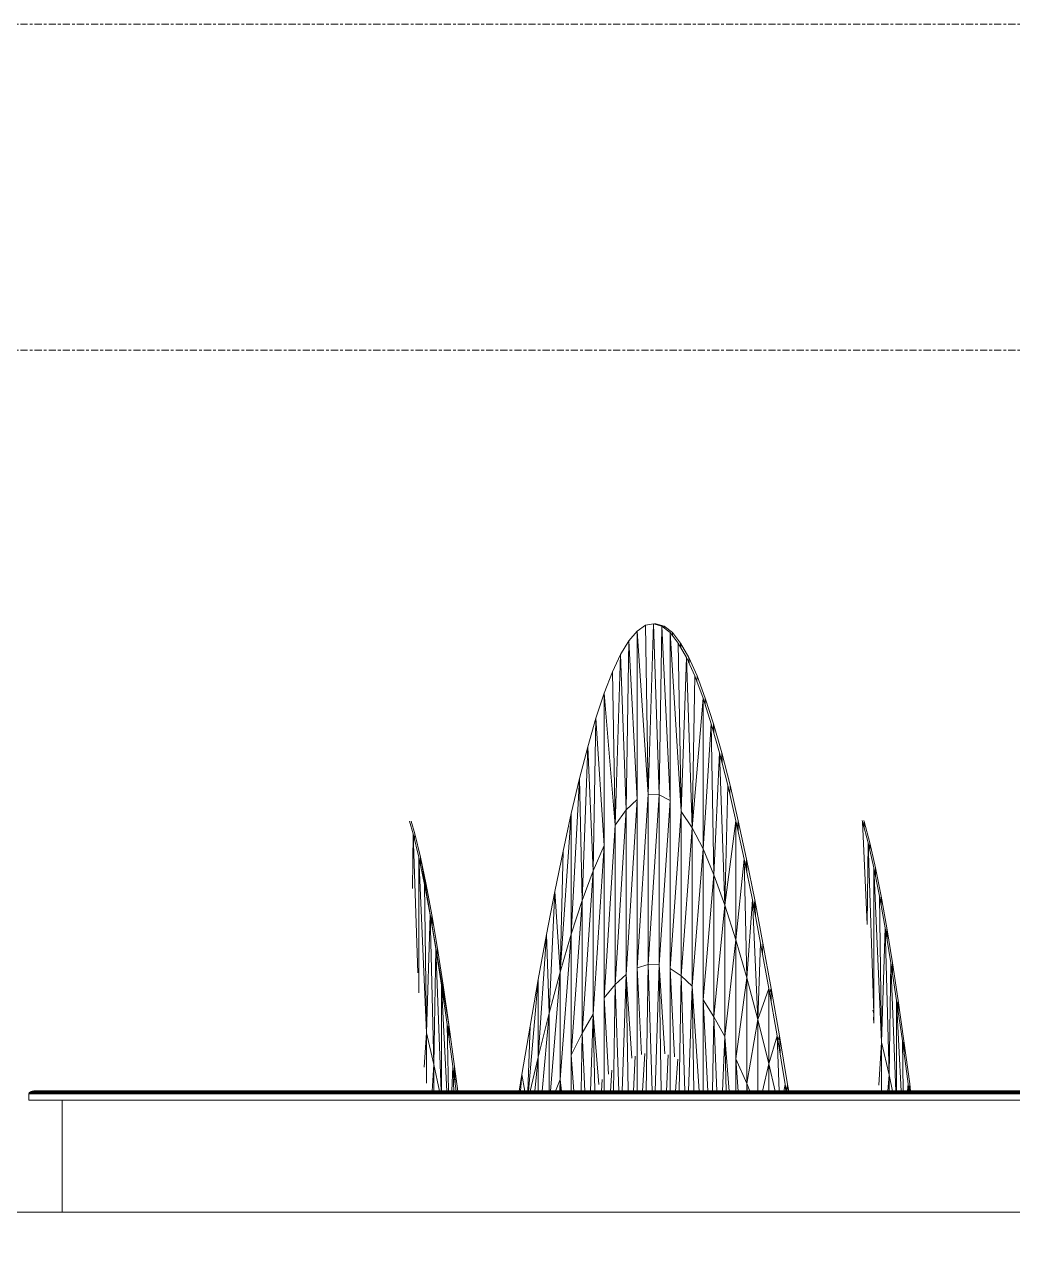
# Model space of a CAD drawing. Header units: centimetres. Extents: x -11896 to 2794, y -437 to 1921.
# Drawn here: x -10287.6 to -10065.2, y 315.3 to 588.8 of the extents above; entities that cross this region are included whole.
import ezdxf

# ---------------------------------------------------------------- set-up
doc = ezdxf.new("R2010")
doc.units = ezdxf.units.CM
doc.linetypes.add('Centre', pattern=[3.175, 0.635, -0.475, 1.59, -0.475])
doc.layers.add('A-FLOR-LEVL', color=7, linetype='Continuous', lineweight=9)
doc.layers.add('M-EQPM', color=7, linetype='Continuous', lineweight=9)

# ---------------------------------------------------------------- blocks, each defined once
blk = doc.blocks.new('EQ-01-003 - EQ-01-003_dwg_Agrupar_668-1504029-Sección 2-1')
at = {"layer": 'M-EQPM', "color": 251, "true_color": 0x656565}
blk.add_line((-9363.97, 321.64), (-10307.22, 321.64), dxfattribs=at)
blk.add_line((-9363.97, 321.64), (-10307.22, 321.64), dxfattribs=at)
at = {"layer": 'M-EQPM', "color": 251, "true_color": 0x656565, "flags": 128}
blk.add_lwpolyline([(-9363.97, 128.44), (-9363.97, 321.64), (-10307.22, 321.64)], dxfattribs=at)
blk = doc.blocks.new('EQ-01-003 - EQ-01-003_dwg_Agrupar_667-1504031-Sección 2-1')
at = {"layer": 'M-EQPM', "color": 253, "true_color": 0x999999}
for p, q in [((-10286.59, 348.27), (-10286.52, 348.48)), ((-10286.59, 348.27), (-9405.31, 348.48)), ((-10286.59, 348.27), (-10286.57, 348.37)), ((-10286.59, 348.27), (-9405.26, 348.37)), ((-10286.57, 348.37), (-10286.59, 348.27)), ((-10286.59, 348.27), (-10286.59, 346.84)), ((-10286.59, 348.27), (-9405.24, 348.27)), ((-10286.59, 348.27), (-10286.59, 346.84)), ((-10286.52, 348.48), (-10286.57, 348.37)), ((-10286.52, 348.48), (-10286.45, 348.57)), ((-9405.31, 348.48), (-10286.52, 348.48)), ((-10286.45, 348.57), (-10286.34, 348.66)), ((-10286.34, 348.66), (-10286.45, 348.57)), ((-9405.38, 348.57), (-10286.45, 348.57)), ((-10286.21, 348.74), (-10286.34, 348.66)), ((-10286.34, 348.66), (-10286.21, 348.74)), ((-9405.49, 348.66), (-10286.34, 348.66)), ((-10286.05, 348.81), (-10286.21, 348.74)), ((-10286.05, 348.81), (-10286.21, 348.74)), ((-9405.62, 348.74), (-10286.21, 348.74)), ((-10286.21, 348.74), (-9405.62, 348.74)), ((-10286.05, 348.81), (-10285.88, 348.87)), ((-10286.05, 348.81), (-9405.78, 348.81)), ((-10285.69, 348.91), (-10285.88, 348.87)), ((-10285.69, 348.91), (-10285.88, 348.87)), ((-10285.88, 348.87), (-9405.95, 348.87)), ((-10285.69, 348.91), (-10285.49, 348.93)), ((-10285.69, 348.91), (-9406.14, 348.91)), ((-10285.49, 348.76), (-10285.58, 348.74)), ((-10285.29, 348.94), (-10285.49, 348.93)), ((-10285.49, 348.93), (-9406.34, 348.93)), ((-10285.49, 348.76), (-10285.39, 348.77)), ((-10285.29, 348.77), (-10285.39, 348.77)), ((-10285.29, 348.94), (-9406.54, 348.94)), ((-10285.29, 348.77), (-9406.54, 348.77)), ((-10286.59, 346.84), (-9405.24, 346.84)), ((-10286.59, 346.84), (-9405.24, 346.84)), ((-9405.24, 346.84), (-10286.59, 346.84)), ((-10279.11, 346.84), (-10279.11, 321.64)), ((-10279.11, 346.84), (-10279.11, 321.64)), ((-10279.11, 346.84), (-10279.11, 321.64))]:
    blk.add_line(p, q, dxfattribs=at)
at = {"layer": 'M-EQPM', "color": 253, "true_color": 0x999999, "flags": 128}
for points in [[(-9405.24, 346.84), (-9405.24, 348.27), (-10286.59, 348.27), (-10286.52, 348.48), (-9405.31, 348.48), (-9537.83, 348.44)], [(-10286.45, 348.57), (-10286.52, 348.48), (-9405.31, 348.48), (-9405.38, 348.57), (-10286.45, 348.57), (-10286.52, 348.48), (-10286.57, 348.37)], [(-9405.78, 348.81), (-9405.62, 348.74), (-9405.49, 348.66), (-10286.34, 348.66), (-9405.49, 348.66), (-9405.38, 348.57), (-10286.45, 348.57), (-10286.34, 348.66), (-10286.21, 348.74)], [(-10285.49, 348.93), (-9406.34, 348.93), (-9406.14, 348.91), (-10285.69, 348.91), (-9406.14, 348.91), (-9405.95, 348.87), (-9405.78, 348.81), (-10286.05, 348.81), (-10286.21, 348.74), (-9405.62, 348.74), (-9405.78, 348.81), (-10286.05, 348.81), (-10285.88, 348.87)], [(-10286.05, 348.81), (-10285.88, 348.87), (-10285.69, 348.91), (-10285.49, 348.93), (-10285.29, 348.94)], [(-10285.69, 348.91), (-10285.49, 348.93), (-9406.34, 348.93), (-9406.54, 348.94)], [(-9406.54, 348.94), (-10285.29, 348.94), (-10285.49, 348.93)], [(-10285.29, 348.94), (-9406.54, 348.94), (-9406.34, 348.93)]]:
    blk.add_lwpolyline(points, dxfattribs=at)
blk.add_lwpolyline([(-10285.88, 348.87), (-9405.95, 348.87)], close=True, dxfattribs=at)
blk = doc.blocks.new('EQ-01-003 - EQ-01-003_dwg_Agrupar_665-1504033-Sección 2-1')
at = {"layer": 'M-EQPM', "color": 251, "true_color": 0x656565}
for p, q in [((-10149.74, 452.37), (-10151.6, 450.19)), ((-10147.89, 453.65), (-10149.74, 452.37)), ((-10149.74, 452.37), (-10147.27, 415.61)), ((-10149.74, 452.37), (-10149.74, 414.5)), ((-10147.89, 453.65), (-10146.04, 454.02)), ((-10147.89, 453.65), (-10147.27, 415.61)), ((-10147.27, 415.61), (-10146.04, 454.02)), ((-10144.19, 453.47), (-10146.04, 454.02)), ((-10144.8, 415.52), (-10146.04, 454.02)), ((-10145.52, 454.02), (-10145.83, 453.95)), ((-10145.52, 454.02), (-10143.67, 453.47)), ((-10145.52, 454.02), (-10145.51, 453.86)), ((-10145.52, 454.02), (-10145.52, 453.86)), ((-10144.19, 453.47), (-10144.8, 415.52)), ((-10144.19, 453.47), (-10142.33, 452.01)), ((-10144.19, 453.47), (-10142.33, 414.23)), ((-10141.81, 452.01), (-10143.67, 453.47)), ((-10143.67, 453.06), (-10143.67, 453.47)), ((-10140.48, 449.64), (-10142.33, 452.01)), ((-10139.86, 411.75), (-10142.33, 452.01)), ((-10142.33, 414.23), (-10142.33, 452.01)), ((-10141.81, 452.01), (-10141.85, 451.39)), ((-10139.96, 449.64), (-10141.81, 452.01)), ((-10141.81, 451.34), (-10141.81, 452.01)), ((-10153.45, 447.11), (-10151.6, 450.19)), ((-10151.6, 450.19), (-10152.22, 412.19)), ((-10151.6, 450.19), (-10149.74, 414.5)), ((-10138.63, 446.38), (-10140.48, 449.64)), ((-10139.86, 411.75), (-10140.48, 449.64)), ((-10140, 448.8), (-10139.96, 449.64)), ((-10139.96, 449.64), (-10138.11, 446.38)), ((-10139.94, 448.7), (-10139.96, 449.64)), ((-10153.45, 447.11), (-10155.3, 443.16)), ((-10153.45, 447.11), (-10154.69, 408.73)), ((-10153.45, 447.11), (-10152.22, 412.19)), ((-10138.63, 446.38), (-10139.86, 411.75)), ((-10138.63, 446.38), (-10136.78, 442.26)), ((-10138.63, 446.38), (-10137.39, 408.11)), ((-10138.15, 445.31), (-10138.11, 446.38)), ((-10136.25, 442.26), (-10138.11, 446.38)), ((-10138.07, 445.13), (-10138.11, 446.38)), ((-10157.16, 438.36), (-10155.3, 443.16)), ((-10155.3, 443.16), (-10154.69, 408.73)), ((-10137.39, 408.11), (-10136.78, 442.26)), ((-10136.78, 442.26), (-10134.92, 437.3)), ((-10136.28, 440.93), (-10136.25, 442.26)), ((-10134.4, 437.3), (-10136.25, 442.26)), ((-10157.16, 438.36), (-10159.01, 432.74)), ((-10157.16, 438.36), (-10157.16, 404.13)), ((-10157.16, 438.36), (-10154.69, 408.73)), ((-10137.39, 408.11), (-10134.92, 437.3)), ((-10133.07, 431.52), (-10134.92, 437.3)), ((-10134.92, 437.3), (-10134.92, 403.35)), ((-10134.51, 436.01), (-10134.4, 437.3)), ((-10132.55, 431.52), (-10134.4, 437.3)), ((-10134.4, 435.67), (-10134.4, 437.3)), ((-10160.86, 426.34), (-10159.01, 432.74)), ((-10159.01, 432.74), (-10159.63, 398.46)), ((-10159.01, 432.74), (-10157.16, 404.13)), ((-10133.07, 431.52), (-10134.92, 403.35)), ((-10131.22, 424.97), (-10133.07, 431.52)), ((-10132.45, 397.52), (-10133.07, 431.52)), ((-10132.65, 430.03), (-10132.55, 431.52)), ((-10130.7, 424.97), (-10132.55, 431.52)), ((-10132.51, 429.55), (-10132.55, 431.52)), ((-10160.86, 426.34), (-10162.71, 419.2)), ((-10160.86, 426.34), (-10162.1, 391.78)), ((-10160.86, 426.34), (-10159.63, 398.46)), ((-10131.22, 424.97), (-10132.45, 397.52)), ((-10131.22, 424.97), (-10129.37, 417.68)), ((-10131.22, 424.97), (-10129.98, 390.7)), ((-10130.78, 423.22), (-10130.7, 424.97)), ((-10130.7, 424.97), (-10128.84, 417.68)), ((-10130.7, 424.97), (-10130.61, 422.58)), ((-10162.71, 419.2), (-10164.57, 411.35)), ((-10162.71, 419.2), (-10164.57, 384.16)), ((-10162.71, 419.2), (-10162.1, 391.78)), ((-10129.98, 390.7), (-10129.37, 417.68)), ((-10129.37, 417.68), (-10127.51, 409.71)), ((-10128.84, 417.68), (-10128.89, 415.64)), ((-10128.84, 417.68), (-10126.99, 409.71)), ((-10152.22, 412.19), (-10149.74, 414.5)), ((-10149.74, 414.5), (-10152.22, 375.13)), ((-10147.27, 415.61), (-10149.74, 376.62)), ((-10149.74, 414.5), (-10149.74, 376.62)), ((-10144.8, 415.52), (-10147.27, 415.61)), ((-10147.27, 415.61), (-10147.27, 377.34)), ((-10144.8, 415.52), (-10147.27, 377.34)), ((-10144.8, 415.52), (-10142.33, 414.23)), ((-10144.8, 415.52), (-10144.8, 377.28)), ((-10142.33, 414.23), (-10144.8, 377.28)), ((-10142.33, 414.23), (-10142.33, 376.45)), ((-10164.57, 411.35), (-10167.04, 375.68)), ((-10164.57, 411.35), (-10166.42, 402.86)), ((-10164.57, 384.16), (-10164.57, 411.35)), ((-10154.69, 408.73), (-10152.22, 412.19)), ((-10152.22, 412.19), (-10154.69, 372.88)), ((-10152.22, 412.19), (-10152.22, 375.13)), ((-10139.86, 411.75), (-10142.33, 376.45)), ((-10137.39, 408.11), (-10139.86, 411.75)), ((-10139.86, 411.75), (-10139.86, 374.84)), ((-10154.69, 408.73), (-10157.16, 369.91)), ((-10154.69, 408.73), (-10154.69, 372.88)), ((-10137.39, 408.11), (-10139.86, 374.84)), ((-10137.39, 408.11), (-10134.92, 403.35)), ((-10137.39, 408.11), (-10137.39, 372.48)), ((-10129.98, 390.7), (-10127.51, 409.71)), ((-10125.66, 401.09), (-10127.51, 409.71)), ((-10127.51, 382.94), (-10127.51, 409.71)), ((-10127.19, 408.19), (-10126.99, 409.71)), ((-10125.14, 401.09), (-10126.99, 409.71)), ((-10126.99, 407.28), (-10126.99, 409.71)), ((-10166.42, 402.86), (-10168.27, 393.77)), ((-10167.04, 375.68), (-10166.42, 402.86)), ((-10157.16, 404.13), (-10159.63, 398.46)), ((-10157.16, 404.13), (-10159.63, 366.24)), ((-10157.16, 404.13), (-10157.16, 369.91)), ((-10134.92, 403.35), (-10137.39, 372.48)), ((-10132.45, 397.52), (-10134.92, 403.35)), ((-10134.92, 403.35), (-10134.92, 369.4)), ((-10125.66, 401.09), (-10127.51, 382.94)), ((-10125.66, 401.09), (-10123.81, 391.88)), ((-10125.66, 401.09), (-10125.04, 374.35)), ((-10125.14, 401.09), (-10125.31, 399.37)), ((-10125.14, 401.09), (-10123.29, 391.88)), ((-10125.07, 398.16), (-10125.14, 401.09)), ((-10162.1, 391.78), (-10159.63, 398.46)), ((-10159.63, 398.46), (-10162.1, 361.91)), ((-10159.63, 398.46), (-10159.63, 366.24)), ((-10132.45, 397.52), (-10134.92, 369.4)), ((-10129.98, 390.7), (-10132.45, 397.52)), ((-10132.45, 397.52), (-10132.45, 365.63)), ((-10168.27, 393.77), (-10170.12, 384.14)), ((-10169.51, 366.45), (-10168.27, 393.77)), ((-10167.04, 375.68), (-10168.27, 393.77)), ((-10162.1, 391.78), (-10164.57, 384.16)), ((-10162.1, 391.78), (-10164.57, 356.97)), ((-10162.1, 391.78), (-10162.1, 361.91)), ((-10125.04, 374.35), (-10123.81, 391.88)), ((-10121.95, 382.15), (-10123.81, 391.88)), ((-10122.57, 365), (-10123.81, 391.88)), ((-10123.43, 389.88), (-10123.29, 391.88)), ((-10121.43, 382.15), (-10123.29, 391.88)), ((-10123.12, 388.27), (-10123.29, 391.88)), ((-10129.98, 390.7), (-10132.45, 365.63)), ((-10127.51, 382.94), (-10129.98, 390.7)), ((-10129.98, 390.7), (-10129.98, 361.2)), ((-10170.12, 384.14), (-10171.98, 374.02)), ((-10171.98, 356.55), (-10170.12, 384.14)), ((-10169.51, 366.45), (-10170.12, 384.14)), ((-10164.57, 384.16), (-10167.04, 375.68)), ((-10164.57, 384.16), (-10167.04, 351.48)), ((-10164.57, 384.16), (-10164.57, 356.97)), ((-10127.51, 382.94), (-10129.98, 361.2)), ((-10125.04, 374.35), (-10127.51, 382.94)), ((-10127.51, 382.94), (-10127.51, 356.18)), ((-10121.95, 382.15), (-10122.57, 365)), ((-10121.95, 382.15), (-10120.1, 371.95)), ((-10121.43, 382.15), (-10121.52, 379.75)), ((-10121.43, 382.15), (-10119.58, 371.95)), ((-10169.51, 366.45), (-10167.04, 375.68)), ((-10169.23, 348.91), (-10167.04, 375.68)), ((-10167.04, 375.68), (-10167.04, 351.48)), ((-10152.22, 375.13), (-10154.69, 372.88)), ((-10153.08, 348.91), (-10152.22, 375.13)), ((-10151.78, 348.91), (-10152.22, 375.13)), ((-10150.94, 356.29), (-10152.22, 375.13)), ((-10147.27, 377.34), (-10149.74, 376.62)), ((-10149.74, 348.91), (-10149.74, 376.62)), ((-10148.78, 357.14), (-10149.74, 376.62)), ((-10147.73, 348.91), (-10147.27, 377.34)), ((-10146.36, 348.91), (-10147.27, 377.34)), ((-10144.8, 377.28), (-10147.27, 377.34)), ((-10145.72, 348.91), (-10144.8, 377.28)), ((-10143.53, 357.29), (-10144.8, 377.28)), ((-10144.35, 348.91), (-10144.8, 377.28)), ((-10142.33, 348.91), (-10142.33, 376.45)), ((-10141.37, 356.6), (-10142.33, 376.45)), ((-10139.86, 374.84), (-10142.33, 376.45)), ((-10140.3, 348.91), (-10139.86, 374.84)), ((-10139.01, 348.91), (-10139.86, 374.84)), ((-10137.39, 372.48), (-10139.86, 374.84)), ((-10174.2, 348.91), (-10171.98, 374.02)), ((-10171.98, 374.02), (-10173.83, 363.49)), ((-10171.98, 356.55), (-10171.98, 374.02)), ((-10154.69, 372.88), (-10157.16, 369.91)), ((-10155.09, 348.91), (-10154.69, 372.88)), ((-10153.85, 348.91), (-10154.69, 372.88)), ((-10138.22, 348.91), (-10137.39, 372.48)), ((-10136.99, 348.91), (-10137.39, 372.48)), ((-10135.82, 348.91), (-10137.39, 372.48)), ((-10125.04, 374.35), (-10127.51, 356.18)), ((-10122.57, 365), (-10125.04, 374.35)), ((-10125.04, 374.35), (-10125.04, 350.61)), ((-10157.16, 348.91), (-10157.16, 369.91)), ((-10156.2, 352.71), (-10157.16, 369.91)), ((-10133.85, 348.91), (-10134.92, 369.4)), ((-10134.92, 348.91), (-10134.92, 369.4)), ((-10132.45, 365.63), (-10134.92, 369.4)), ((-10122.57, 365), (-10120.1, 371.95)), ((-10120.1, 371.95), (-10118.25, 361.34)), ((-10120.1, 371.95), (-10120.1, 355.02)), ((-10119.58, 371.95), (-10119.93, 370.97)), ((-10119.58, 371.95), (-10117.73, 361.34)), ((-10119.58, 371.95), (-10119.58, 368.96)), ((-10171.98, 356.55), (-10169.51, 366.45)), ((-10171.09, 348.91), (-10169.51, 366.45)), ((-10169.51, 348.91), (-10169.51, 366.45)), ((-10162.1, 361.91), (-10159.63, 366.24)), ((-10160.27, 348.91), (-10159.63, 366.24)), ((-10159.29, 348.91), (-10159.63, 366.24)), ((-10158.35, 350.41), (-10159.63, 366.24)), ((-10132.78, 348.91), (-10132.45, 365.63)), ((-10131.83, 348.91), (-10132.45, 365.63)), ((-10132.45, 365.63), (-10129.98, 361.2)), ((-10122.57, 365), (-10125.04, 350.61)), ((-10122.57, 365), (-10120.1, 355.02)), ((-10122.57, 365), (-10122.57, 348.91)), ((-10175.68, 352.61), (-10173.83, 363.49)), ((-10174.35, 348.91), (-10173.83, 363.49)), ((-10162.1, 361.91), (-10164.57, 356.97)), ((-10162.36, 348.91), (-10162.1, 361.91)), ((-10161.54, 348.91), (-10162.1, 361.91)), ((-10130.52, 348.91), (-10129.98, 361.2)), ((-10129.03, 348.91), (-10129.98, 361.2)), ((-10129.73, 348.91), (-10129.98, 361.2)), ((-10120.1, 355.02), (-10118.25, 361.34)), ((-10118.25, 361.34), (-10116.4, 350.4)), ((-10118.25, 361.34), (-10117.79, 348.91)), ((-10118.06, 360.22), (-10117.73, 361.34)), ((-10115.88, 350.4), (-10117.73, 361.34)), ((-10117.58, 357.41), (-10117.73, 361.34)), ((-10171.98, 356.55), (-10173.79, 348.91)), ((-10171.98, 356.55), (-10172.76, 348.91)), ((-10171.98, 356.55), (-10171.98, 348.91)), ((-10163.98, 348.91), (-10164.57, 356.97)), ((-10164.57, 348.91), (-10164.57, 356.97)), ((-10150.56, 348.91), (-10150.18, 356.74)), ((-10148.57, 348.91), (-10148.03, 357.36)), ((-10143.17, 348.91), (-10142.77, 357.03)), ((-10141.11, 348.91), (-10140.62, 356.11)), ((-10127.04, 348.91), (-10127.51, 356.18)), ((-10127.51, 348.91), (-10127.51, 356.18)), ((-10125.04, 350.61), (-10127.51, 356.18)), ((-10155.76, 348.91), (-10155.44, 353.62)), ((-10120.1, 355.02), (-10121.55, 348.91)), ((-10120.1, 355.02), (-10118.67, 348.91)), ((-10120.1, 355.02), (-10120.1, 348.91)), ((-10175.68, 352.61), (-10176.3, 348.91)), ((-10175.95, 348.91), (-10175.68, 352.61)), ((-10174.98, 348.91), (-10175.68, 352.61)), ((-10168.1, 348.91), (-10167.04, 351.48)), ((-10167.16, 348.91), (-10167.04, 351.48)), ((-10166.74, 348.91), (-10167.04, 351.48)), ((-10166.97, 348.91), (-10167.04, 351.48)), ((-10157.73, 348.91), (-10157.59, 351.53)), ((-10125.09, 348.91), (-10125.04, 350.61)), ((-10124.96, 348.91), (-10125.04, 350.61)), ((-10124.35, 348.91), (-10125.04, 350.61)), ((-10116.71, 348.91), (-10116.4, 350.4)), ((-10116.15, 348.91), (-10116.4, 350.4)), ((-10116.29, 348.91), (-10116.4, 350.4)), ((-10116.17, 349.01), (-10115.88, 350.4)), ((-10115.63, 348.91), (-10115.88, 350.4)), ((-10115.77, 348.91), (-10115.88, 350.4))]:
    blk.add_line(p, q, dxfattribs=at)
at = {"layer": 'M-EQPM', "color": 8, "true_color": 0x808080}
for p, q in [((-10143.67, 453.47), (-10143.67, 453.06)), ((-10154.69, 408.73), (-10152.22, 412.19)), ((-10137.39, 372.48), (-10137.39, 408.11)), ((-10126.99, 407.28), (-10126.99, 409.71)), ((-10125.31, 399.37), (-10125.14, 401.09)), ((-10125.14, 401.09), (-10125.07, 398.16)), ((-10132.45, 397.52), (-10129.98, 390.7)), ((-10167.04, 375.68), (-10169.23, 348.91)), ((-10144.8, 377.28), (-10143.53, 357.29)), ((-10144.35, 348.91), (-10144.8, 377.28)), ((-10144.8, 377.28), (-10143.53, 357.29)), ((-10144.35, 348.91), (-10144.8, 377.28)), ((-10141.37, 356.6), (-10142.33, 376.45)), ((-10142.33, 376.45), (-10142.33, 348.91)), ((-10141.37, 356.6), (-10142.33, 376.45)), ((-10138.22, 348.91), (-10137.39, 372.48)), ((-10133.85, 348.91), (-10134.92, 369.4)), ((-10134.92, 348.91), (-10134.92, 369.4)), ((-10134.92, 369.4), (-10133.85, 348.91)), ((-10159.63, 366.24), (-10160.27, 348.91)), ((-10160.27, 348.91), (-10159.63, 366.24)), ((-10122.57, 365), (-10122.57, 348.91)), ((-10162.1, 361.91), (-10162.36, 348.91)), ((-10161.54, 348.91), (-10162.1, 361.91)), ((-10129.73, 348.91), (-10129.98, 361.2)), ((-10129.98, 361.2), (-10129.03, 348.91)), ((-10129.73, 348.91), (-10129.98, 361.2)), ((-10129.98, 361.2), (-10129.03, 348.91)), ((-10117.73, 361.34), (-10118.06, 360.22)), ((-10117.58, 357.41), (-10117.73, 361.34)), ((-10150.56, 348.91), (-10150.18, 356.74)), ((-10150.18, 356.74), (-10150.56, 348.91)), ((-10148.03, 357.36), (-10148.57, 348.91)), ((-10148.03, 357.36), (-10148.57, 348.91)), ((-10142.77, 357.03), (-10143.17, 348.91)), ((-10142.77, 357.03), (-10143.17, 348.91)), ((-10141.11, 348.91), (-10140.62, 356.11)), ((-10140.62, 356.11), (-10141.11, 348.91)), ((-10127.04, 348.91), (-10127.51, 356.18)), ((-10127.51, 356.18), (-10127.51, 348.91)), ((-10127.04, 348.91), (-10127.51, 356.18)), ((-10155.44, 353.62), (-10155.76, 348.91)), ((-10155.44, 353.62), (-10155.76, 348.91)), ((-10157.73, 348.91), (-10157.59, 351.53)), ((-10157.73, 348.91), (-10157.59, 351.53)), ((-10125.04, 350.61), (-10125.09, 348.91)), ((-10124.96, 348.91), (-10125.04, 350.61)), ((-10124.96, 348.91), (-10125.04, 350.61)), ((-10125.04, 350.61), (-10124.35, 348.91))]:
    blk.add_line(p, q, dxfattribs=at)
at = {"layer": 'M-EQPM', "color": 8, "true_color": 0x808080, "flags": 128}
for points in [[(-10149.74, 348.91), (-10149.74, 376.62), (-10149.74, 414.5), (-10149.74, 452.37), (-10151.6, 450.19), (-10149.74, 414.5), (-10152.22, 412.19), (-10151.6, 450.19), (-10149.74, 414.5), (-10149.74, 452.37), (-10147.27, 415.61)], [(-10147.73, 348.91), (-10147.27, 377.34), (-10149.74, 376.62), (-10147.27, 415.61), (-10144.8, 415.52), (-10147.27, 377.34), (-10147.27, 415.61), (-10146.04, 454.02), (-10144.8, 415.52), (-10144.19, 453.47), (-10146.04, 454.02), (-10144.8, 415.52), (-10147.27, 415.61), (-10149.74, 376.62), (-10148.78, 357.14)], [(-10147.27, 415.61), (-10147.89, 453.65), (-10149.74, 452.37), (-10147.27, 415.61)], [(-10147.27, 415.61), (-10146.04, 454.02), (-10147.89, 453.65), (-10147.27, 415.61)], [(-10145.83, 453.95), (-10145.52, 454.02), (-10145.52, 453.86)], [(-10143.67, 453.47), (-10145.52, 454.02), (-10145.51, 453.86)], [(-10145.51, 453.86), (-10145.52, 454.02), (-10145.52, 453.86)], [(-10139.86, 411.75), (-10142.33, 452.01), (-10142.33, 414.23), (-10144.19, 453.47), (-10144.8, 415.52), (-10142.33, 414.23), (-10144.19, 453.47), (-10142.33, 452.01), (-10142.33, 414.23), (-10142.33, 376.45), (-10139.86, 374.84)], [(-10141.85, 451.39), (-10141.81, 452.01), (-10143.67, 453.47), (-10143.67, 453.06)], [(-10139.86, 411.75), (-10142.33, 452.01), (-10140.48, 449.64), (-10139.86, 411.75)], [(-10141.85, 451.39), (-10141.81, 452.01), (-10141.81, 451.34)], [(-10140, 448.8), (-10139.96, 449.64), (-10141.81, 452.01), (-10141.81, 451.34)], [(-10152.22, 412.19), (-10153.45, 447.11), (-10151.6, 450.19), (-10152.22, 412.19)], [(-10142.33, 376.45), (-10139.86, 411.75), (-10138.63, 446.38), (-10140.48, 449.64), (-10139.86, 411.75), (-10139.86, 374.84), (-10140.3, 348.91)], [(-10140, 448.8), (-10139.96, 449.64), (-10139.94, 448.7)], [(-10139.94, 448.7), (-10139.96, 449.64), (-10138.11, 446.38), (-10138.15, 445.31)], [(-10159.63, 398.46), (-10159.63, 366.24), (-10157.16, 404.13), (-10157.16, 369.91), (-10154.69, 408.73), (-10152.22, 412.19), (-10154.69, 372.88), (-10154.69, 408.73), (-10155.3, 443.16), (-10153.45, 447.11), (-10154.69, 408.73), (-10155.3, 443.16), (-10157.16, 438.36), (-10154.69, 408.73), (-10157.16, 369.91), (-10154.69, 372.88)], [(-10152.22, 412.19), (-10153.45, 447.11), (-10154.69, 408.73)], [(-10138.07, 445.13), (-10138.11, 446.38), (-10138.15, 445.31)], [(-10136.28, 440.93), (-10136.25, 442.26), (-10138.11, 446.38), (-10138.07, 445.13)], [(-10137.39, 408.11), (-10136.78, 442.26), (-10134.92, 437.3), (-10137.39, 408.11), (-10134.92, 437.3), (-10134.92, 403.35), (-10133.07, 431.52), (-10134.92, 437.3), (-10134.92, 403.35), (-10137.39, 372.48), (-10135.82, 348.91)], [(-10136.28, 440.93), (-10136.25, 442.26), (-10134.4, 437.3), (-10134.4, 435.67)], [(-10154.69, 372.88), (-10154.69, 408.73), (-10157.16, 438.36), (-10157.16, 404.13), (-10159.01, 432.74), (-10157.16, 438.36), (-10157.16, 404.13), (-10157.16, 369.91), (-10157.16, 348.91)], [(-10130.78, 423.22), (-10130.7, 424.97), (-10132.55, 431.52), (-10134.4, 437.3), (-10134.4, 435.67)], [(-10159.63, 398.46), (-10160.86, 426.34), (-10159.01, 432.74), (-10157.16, 404.13), (-10159.63, 398.46)], [(-10129.98, 390.7), (-10131.22, 424.97), (-10132.45, 397.52), (-10133.07, 431.52), (-10134.92, 403.35), (-10134.92, 369.4), (-10132.45, 365.63), (-10132.45, 397.52), (-10134.92, 369.4), (-10132.45, 365.63), (-10129.98, 361.2)], [(-10131.83, 348.91), (-10132.45, 365.63), (-10132.45, 397.52), (-10133.07, 431.52), (-10131.22, 424.97), (-10132.45, 397.52), (-10134.92, 369.4), (-10134.92, 348.91)], [(-10132.65, 430.03), (-10132.55, 431.52), (-10132.51, 429.55)], [(-10132.65, 430.03), (-10132.55, 431.52), (-10132.51, 429.55)], [(-10167.04, 375.68), (-10164.57, 384.16), (-10162.71, 419.2), (-10162.1, 391.78), (-10162.71, 419.2), (-10160.86, 426.34), (-10162.1, 391.78), (-10164.57, 384.16), (-10164.57, 411.35), (-10167.04, 375.68), (-10166.42, 402.86), (-10168.27, 393.77), (-10167.04, 375.68)], [(-10159.63, 398.46), (-10160.86, 426.34), (-10162.1, 391.78), (-10164.57, 384.16), (-10164.57, 356.97), (-10164.57, 384.16), (-10167.04, 351.48), (-10166.74, 348.91)], [(-10129.98, 390.7), (-10131.22, 424.97), (-10129.37, 417.68), (-10129.98, 390.7)], [(-10130.78, 423.22), (-10130.7, 424.97), (-10130.61, 422.58)], [(-10128.89, 415.64), (-10128.84, 417.68), (-10130.7, 424.97), (-10130.61, 422.58)], [(-10167.04, 375.68), (-10166.42, 402.86), (-10164.57, 411.35), (-10162.71, 419.2), (-10164.57, 384.16), (-10164.57, 411.35), (-10167.04, 375.68), (-10169.51, 366.45), (-10171.09, 348.91)], [(-10129.98, 361.2), (-10132.45, 365.63), (-10129.98, 390.7), (-10127.51, 409.71), (-10127.51, 382.94), (-10129.98, 390.7), (-10127.51, 409.71), (-10125.66, 401.09), (-10127.51, 382.94), (-10125.04, 374.35), (-10123.81, 391.88), (-10125.66, 401.09), (-10125.04, 374.35), (-10125.66, 401.09), (-10127.51, 382.94), (-10127.51, 409.71), (-10129.37, 417.68)], [(-10129.37, 417.68), (-10129.98, 390.7), (-10132.45, 397.52)], [(-10126.99, 409.71), (-10128.84, 417.68), (-10128.89, 415.64)], [(-10150.94, 356.29), (-10152.22, 375.13), (-10152.22, 412.19), (-10149.74, 414.5), (-10152.22, 375.13), (-10154.69, 372.88), (-10153.85, 348.91)], [(-10151.78, 348.91), (-10152.22, 375.13), (-10149.74, 414.5), (-10149.74, 376.62), (-10149.74, 348.91)], [(-10146.36, 348.91), (-10147.27, 377.34), (-10144.8, 377.28), (-10144.8, 415.52), (-10147.27, 377.34), (-10149.74, 376.62), (-10148.78, 357.14)], [(-10147.27, 415.61), (-10147.27, 377.34), (-10147.73, 348.91)], [(-10144.8, 377.28), (-10142.33, 414.23), (-10144.8, 415.52), (-10144.8, 377.28), (-10145.72, 348.91)], [(-10142.33, 348.91), (-10142.33, 376.45), (-10142.33, 414.23), (-10144.8, 377.28)], [(-10156.2, 352.71), (-10157.16, 369.91), (-10154.69, 372.88), (-10152.22, 412.19), (-10152.22, 375.13), (-10153.08, 348.91)], [(-10139.86, 374.84), (-10142.33, 376.45), (-10139.86, 411.75), (-10137.39, 408.11), (-10139.86, 374.84), (-10139.86, 411.75)], [(-10140.3, 348.91), (-10139.86, 374.84), (-10137.39, 408.11), (-10137.39, 372.48), (-10136.99, 348.91)], [(-10137.39, 408.11), (-10134.92, 403.35), (-10132.45, 397.52)], [(-10134.92, 369.4), (-10134.92, 403.35), (-10137.39, 408.11)], [(-10127.19, 408.19), (-10126.99, 409.71), (-10125.14, 401.09), (-10125.31, 399.37)], [(-10126.99, 407.28), (-10126.99, 409.71), (-10127.19, 408.19)], [(-10158.35, 350.41), (-10159.63, 366.24), (-10157.16, 404.13), (-10159.63, 398.46)], [(-10132.45, 397.52), (-10134.92, 403.35), (-10137.39, 372.48), (-10135.82, 348.91)], [(-10123.43, 389.88), (-10123.29, 391.88), (-10125.14, 401.09), (-10125.07, 398.16)], [(-10164.57, 356.97), (-10162.1, 391.78), (-10159.63, 398.46)], [(-10161.54, 348.91), (-10162.1, 361.91), (-10159.63, 366.24), (-10159.63, 398.46), (-10162.1, 361.91), (-10159.63, 366.24), (-10159.29, 348.91)], [(-10171.98, 356.55), (-10169.51, 366.45), (-10168.27, 393.77), (-10167.04, 375.68)], [(-10169.51, 348.91), (-10169.51, 366.45), (-10168.27, 393.77), (-10170.12, 384.14), (-10169.51, 366.45), (-10170.12, 384.14), (-10171.98, 356.55)], [(-10164.57, 348.91), (-10164.57, 356.97), (-10162.1, 361.91), (-10162.1, 391.78), (-10164.57, 356.97)], [(-10127.51, 348.91), (-10127.51, 356.18), (-10127.51, 382.94), (-10129.98, 390.7), (-10129.98, 361.2), (-10127.51, 382.94), (-10125.04, 374.35), (-10123.81, 391.88), (-10122.57, 365)], [(-10122.57, 348.91), (-10122.57, 365), (-10123.81, 391.88), (-10121.95, 382.15), (-10120.1, 371.95), (-10122.57, 365), (-10121.95, 382.15), (-10122.57, 365), (-10125.04, 350.61), (-10124.35, 348.91)], [(-10123.12, 388.27), (-10123.29, 391.88), (-10123.43, 389.88)], [(-10123.12, 388.27), (-10123.29, 391.88), (-10121.43, 382.15), (-10121.52, 379.75)], [(-10132.78, 348.91), (-10132.45, 365.63), (-10129.98, 390.7), (-10129.98, 361.2), (-10130.52, 348.91)], [(-10174.35, 348.91), (-10173.83, 363.49), (-10171.98, 374.02), (-10171.98, 356.55), (-10170.12, 384.14), (-10171.98, 374.02), (-10174.2, 348.91)], [(-10169.51, 348.91), (-10169.51, 366.45), (-10167.04, 375.68), (-10167.04, 351.48), (-10164.57, 384.16), (-10167.04, 375.68)], [(-10127.51, 356.18), (-10127.51, 382.94), (-10129.98, 361.2), (-10130.52, 348.91)], [(-10119.93, 370.97), (-10119.58, 371.95), (-10121.43, 382.15), (-10121.52, 379.75)], [(-10169.23, 348.91), (-10167.04, 375.68), (-10167.04, 351.48), (-10168.1, 348.91)], [(-10150.94, 356.29), (-10152.22, 375.13), (-10154.69, 372.88), (-10155.09, 348.91)], [(-10153.08, 348.91), (-10152.22, 375.13), (-10151.78, 348.91)], [(-10146.36, 348.91), (-10147.27, 377.34), (-10144.8, 377.28), (-10145.72, 348.91)], [(-10171.98, 348.91), (-10171.98, 356.55), (-10171.98, 374.02), (-10174.2, 348.91)], [(-10155.09, 348.91), (-10154.69, 372.88), (-10153.85, 348.91)], [(-10136.99, 348.91), (-10137.39, 372.48), (-10138.22, 348.91)], [(-10125.04, 374.35), (-10127.51, 356.18), (-10125.04, 350.61), (-10125.04, 374.35), (-10127.51, 356.18), (-10125.04, 350.61), (-10125.09, 348.91)], [(-10120.1, 348.91), (-10120.1, 355.02), (-10120.1, 371.95), (-10118.25, 361.34), (-10120.1, 355.02), (-10120.1, 371.95), (-10122.57, 365), (-10125.04, 374.35)], [(-10125.04, 374.35), (-10125.04, 350.61), (-10122.57, 365), (-10125.04, 374.35)], [(-10156.2, 352.71), (-10157.16, 369.91), (-10157.16, 348.91)], [(-10119.93, 370.97), (-10119.58, 371.95), (-10119.58, 368.96)], [(-10119.58, 368.96), (-10119.58, 371.95), (-10117.73, 361.34), (-10115.88, 350.4), (-10116.17, 349.01)], [(-10173.79, 348.91), (-10171.98, 356.55), (-10169.51, 366.45), (-10171.09, 348.91)], [(-10159.29, 348.91), (-10159.63, 366.24), (-10158.35, 350.41)], [(-10131.83, 348.91), (-10132.45, 365.63), (-10132.78, 348.91)], [(-10122.57, 365), (-10120.1, 355.02), (-10118.25, 361.34), (-10117.79, 348.91)], [(-10118.67, 348.91), (-10120.1, 355.02), (-10122.57, 365)], [(-10174.35, 348.91), (-10173.83, 363.49), (-10175.68, 352.61), (-10174.98, 348.91)], [(-10163.98, 348.91), (-10164.57, 356.97), (-10162.1, 361.91), (-10162.36, 348.91)], [(-10117.79, 348.91), (-10118.25, 361.34), (-10116.4, 350.4), (-10116.71, 348.91)], [(-10117.58, 357.41), (-10117.73, 361.34), (-10118.06, 360.22)], [(-10173.79, 348.91), (-10171.98, 356.55), (-10172.76, 348.91)], [(-10172.76, 348.91), (-10171.98, 356.55), (-10171.98, 348.91)], [(-10163.98, 348.91), (-10164.57, 356.97), (-10164.57, 348.91)], [(-10118.67, 348.91), (-10120.1, 355.02), (-10121.55, 348.91)], [(-10121.55, 348.91), (-10120.1, 355.02), (-10120.1, 348.91)], [(-10175.95, 348.91), (-10175.68, 352.61), (-10176.3, 348.91)], [(-10175.95, 348.91), (-10175.68, 352.61), (-10174.98, 348.91)], [(-10168.1, 348.91), (-10167.04, 351.48), (-10167.16, 348.91)], [(-10166.97, 348.91), (-10167.04, 351.48), (-10167.16, 348.91)], [(-10166.97, 348.91), (-10167.04, 351.48), (-10166.74, 348.91)], [(-10116.71, 348.91), (-10116.4, 350.4), (-10116.29, 348.91)], [(-10116.29, 348.91), (-10116.4, 350.4), (-10116.15, 348.91)], [(-10115.77, 348.91), (-10115.88, 350.4), (-10116.17, 349.01)], [(-10115.63, 348.91), (-10115.88, 350.4), (-10115.77, 348.91)]]:
    blk.add_lwpolyline(points, dxfattribs=at)
for points in [[(-10139.86, 411.75), (-10138.63, 446.38), (-10137.39, 408.11), (-10136.78, 442.26), (-10138.63, 446.38), (-10137.39, 408.11)], [(-10134.51, 436.01), (-10134.4, 437.3)], [(-10159.63, 398.46), (-10159.01, 432.74)], [(-10162.1, 391.78), (-10162.1, 361.91), (-10159.63, 398.46)], [(-10139.01, 348.91), (-10139.86, 374.84), (-10137.39, 372.48), (-10139.86, 374.84)]]:
    blk.add_lwpolyline(points, close=True, dxfattribs=at)
blk = doc.blocks.new('EQ-01-003 - EQ-01-003_dwg_Agrupar_676-1504043-Sección 2-1')
for name in ['EQ-01-003 - EQ-01-003_dwg_Agrupar_665-1504033-Sección 2-1', 'EQ-01-003 - EQ-01-003_dwg_Agrupar_667-1504031-Sección 2-1', 'EQ-01-003 - EQ-01-003_dwg_Agrupar_668-1504029-Sección 2-1']:
    blk.add_blockref(name, (0, 0))
blk = doc.blocks.new('EQ-01-003 - EQ-01-003_dwg-1504028-Sección 2-1')
blk.add_blockref('EQ-01-003 - EQ-01-003_dwg_Agrupar_676-1504043-Sección 2-1', (0, 0))
blk = doc.blocks.new('EQ-01-003 - EQ-01-003-1482412-Sección 2-1')
blk.add_blockref('EQ-01-003 - EQ-01-003_dwg-1504028-Sección 2-1', (0, 0))
blk = doc.blocks.new('EQ-01-005 - EQ-01-005_dwg_Agrupar_1041-1507032-Sección 2-1')
at = {"layer": 'M-EQPM', "color": 251, "true_color": 0x656565}
for p, q in [((-10200.14, 406.78), (-10200.96, 409.63)), ((-10199.78, 406.78), (-10200.6, 409.63)), ((-10099.03, 409.56), (-10099.08, 409.72)), ((-10099.05, 408.76), (-10099.03, 409.56)), ((-10097.75, 404.76), (-10099.03, 409.56)), ((-10098.98, 407.63), (-10099.03, 409.56)), ((-10098.66, 409.56), (-10098.72, 409.72)), ((-10098.68, 408.76), (-10098.66, 409.56)), ((-10097.38, 404.76), (-10098.66, 409.56)), ((-10098.63, 408.08), (-10098.66, 409.56)), ((-10200.3, 394.48), (-10200.14, 406.78)), ((-10198.86, 401.49), (-10200.14, 406.78)), ((-10199.11, 375.49), (-10200.14, 406.78)), ((-10199.8, 405.36), (-10199.78, 406.78)), ((-10198.5, 401.49), (-10199.78, 406.78)), ((-10097.98, 386.35), (-10097.75, 404.76)), ((-10096.47, 399.14), (-10097.75, 404.76)), ((-10096.47, 366.38), (-10097.75, 404.76)), ((-10097.4, 403.26), (-10097.38, 404.76)), ((-10096.1, 399.14), (-10097.38, 404.76)), ((-10198.86, 401.49), (-10197.58, 395.39)), ((-10197.16, 361.98), (-10198.86, 401.49)), ((-10198.86, 370.98), (-10198.86, 401.49)), ((-10198.5, 401.49), (-10198.58, 400.15)), ((-10197.22, 395.39), (-10198.5, 401.49)), ((-10198.5, 399.77), (-10198.5, 401.49)), ((-10096.47, 399.14), (-10095.19, 392.74)), ((-10094.76, 359.94), (-10096.47, 399.14)), ((-10096.47, 366.38), (-10096.47, 399.14)), ((-10096.1, 399.14), (-10096.19, 397.77)), ((-10094.82, 392.74), (-10096.1, 399.14)), ((-10096.1, 397.34), (-10096.1, 399.14)), ((-10196.3, 388.54), (-10197.58, 395.39)), ((-10197.16, 361.98), (-10197.58, 395.39)), ((-10197.22, 395.39), (-10197.29, 393.85)), ((-10195.94, 388.54), (-10197.22, 395.39)), ((-10197.2, 393.32), (-10197.22, 395.39)), ((-10093.91, 385.59), (-10095.19, 392.74)), ((-10094.76, 359.94), (-10095.19, 392.74)), ((-10094.82, 392.74), (-10094.9, 391.16)), ((-10093.54, 385.59), (-10094.82, 392.74)), ((-10094.8, 390.57), (-10094.82, 392.74)), ((-10197.16, 361.98), (-10196.3, 388.54)), ((-10195.02, 380.97), (-10196.3, 388.54)), ((-10195.45, 354.86), (-10196.3, 388.54)), ((-10196, 386.75), (-10195.94, 388.54)), ((-10194.66, 380.97), (-10195.94, 388.54)), ((-10195.88, 386.03), (-10195.94, 388.54)), ((-10094.76, 359.94), (-10093.91, 385.59)), ((-10092.63, 377.75), (-10093.91, 385.59)), ((-10093.05, 352.55), (-10093.91, 385.59)), ((-10093.61, 383.76), (-10093.54, 385.59)), ((-10092.26, 377.75), (-10093.54, 385.59)), ((-10093.48, 382.97), (-10093.54, 385.59)), ((-10195.45, 354.86), (-10195.02, 380.97)), ((-10193.74, 372.73), (-10195.02, 380.97)), ((-10193.82, 348.91), (-10195.02, 380.97)), ((-10194.7, 378.87), (-10194.66, 380.97)), ((-10193.38, 372.73), (-10194.66, 380.97)), ((-10093.05, 352.55), (-10092.63, 377.75)), ((-10091.35, 369.26), (-10092.63, 377.75)), ((-10091.52, 348.91), (-10092.63, 377.75)), ((-10092.3, 375.6), (-10092.26, 377.75)), ((-10090.98, 369.26), (-10092.26, 377.75)), ((-10193.74, 372.73), (-10192.46, 363.87)), ((-10192.57, 348.91), (-10193.74, 372.73)), ((-10193.74, 348.91), (-10193.74, 372.73)), ((-10193.38, 372.73), (-10193.53, 371.23)), ((-10192.1, 363.87), (-10193.38, 372.73)), ((-10193.38, 370.24), (-10193.38, 372.73)), ((-10096.47, 366.38), (-10096.69, 367.1)), ((-10091.35, 369.26), (-10090.07, 360.17)), ((-10090.32, 348.91), (-10091.35, 369.26)), ((-10091.35, 348.91), (-10091.35, 369.26)), ((-10090.98, 369.26), (-10091.14, 367.78)), ((-10089.7, 360.17), (-10090.98, 369.26)), ((-10090.98, 366.7), (-10090.98, 369.26)), ((-10191.18, 354.45), (-10192.46, 363.87)), ((-10192.22, 348.91), (-10192.46, 363.87)), ((-10192.1, 363.87), (-10192.23, 362.16)), ((-10190.82, 354.45), (-10192.1, 363.87)), ((-10192.05, 360.85), (-10192.1, 363.87)), ((-10096.47, 366.38), (-10096.55, 364.88)), ((-10096.47, 364.15), (-10096.47, 366.38)), ((-10197.16, 361.98), (-10197.64, 354.28)), ((-10195.45, 354.86), (-10197.16, 361.98)), ((-10197.16, 350.67), (-10197.16, 361.98)), ((-10094.76, 359.94), (-10095.39, 350.23)), ((-10093.05, 352.55), (-10094.76, 359.94)), ((-10094.76, 348.91), (-10094.76, 359.94)), ((-10088.79, 350.54), (-10090.07, 360.17)), ((-10089.87, 348.91), (-10090.07, 360.17)), ((-10089.7, 360.17), (-10089.84, 358.48)), ((-10088.42, 350.54), (-10089.7, 360.17)), ((-10089.65, 357.06), (-10089.7, 360.17)), ((-10195.45, 354.86), (-10195.87, 348.91)), ((-10194.18, 348.91), (-10195.45, 354.86)), ((-10195.45, 348.91), (-10195.45, 354.86)), ((-10191.47, 348.91), (-10191.18, 354.45)), ((-10190.47, 348.91), (-10191.18, 354.45)), ((-10191, 348.91), (-10191.18, 354.45)), ((-10190.93, 352.46), (-10190.82, 354.45)), ((-10190.11, 348.91), (-10190.82, 354.45)), ((-10190.7, 350.7), (-10190.82, 354.45)), ((-10093.05, 352.55), (-10093.32, 348.91)), ((-10092.3, 348.91), (-10093.05, 352.55)), ((-10093.05, 348.91), (-10093.05, 352.55)), ((-10088.88, 348.91), (-10088.79, 350.54)), ((-10088.58, 348.91), (-10088.79, 350.54)), ((-10088.73, 348.91), (-10088.79, 350.54)), ((-10088.52, 348.91), (-10088.42, 350.54)), ((-10088.22, 348.91), (-10088.42, 350.54)), ((-10088.37, 348.91), (-10088.42, 350.54))]:
    blk.add_line(p, q, dxfattribs=at)
at = {"layer": 'M-EQPM', "color": 136, "true_color": 0x007f7f}
for p, q in [((-10200.14, 406.78), (-10198.86, 401.49)), ((-10198.86, 401.49), (-10198.86, 370.98)), ((-10198.5, 401.49), (-10198.58, 400.15)), ((-10193.74, 372.73), (-10193.74, 348.91)), ((-10091.35, 369.26), (-10091.35, 348.91)), ((-10197.16, 361.98), (-10197.16, 350.67)), ((-10094.76, 359.94), (-10095.39, 350.23)), ((-10195.45, 348.91), (-10195.45, 354.86)), ((-10195.45, 354.86), (-10194.18, 348.91)), ((-10195.45, 354.86), (-10194.18, 348.91)), ((-10092.3, 348.91), (-10093.05, 352.55)), ((-10093.05, 352.55), (-10093.05, 348.91)), ((-10093.05, 352.55), (-10092.3, 348.91))]:
    blk.add_line(p, q, dxfattribs=at)
at = {"layer": 'M-EQPM', "color": 136, "true_color": 0x007f7f, "flags": 128}
for points in [[(-10200.96, 409.63), (-10200.14, 406.78), (-10200.3, 394.48)], [(-10200.6, 409.63), (-10199.78, 406.78), (-10199.8, 405.36)], [(-10099.08, 409.72), (-10099.03, 409.56), (-10099.05, 408.76)], [(-10098.98, 407.63), (-10099.03, 409.56), (-10097.75, 404.76), (-10097.98, 386.35), (-10099.03, 409.56), (-10099.05, 408.76)], [(-10098.72, 409.72), (-10098.66, 409.56), (-10098.68, 408.76)], [(-10098.63, 408.08), (-10098.66, 409.56), (-10098.68, 408.76)], [(-10098.63, 408.08), (-10098.66, 409.56), (-10097.38, 404.76), (-10097.4, 403.26)], [(-10199.11, 375.49), (-10200.14, 406.78), (-10200.3, 394.48)], [(-10199.8, 405.36), (-10199.78, 406.78), (-10198.5, 401.49), (-10198.58, 400.15)], [(-10096.47, 399.14), (-10096.47, 366.38), (-10097.75, 404.76), (-10097.98, 386.35)], [(-10096.69, 367.1), (-10096.47, 366.38), (-10097.75, 404.76), (-10096.47, 399.14)], [(-10097.4, 403.26), (-10097.38, 404.76), (-10096.1, 399.14), (-10096.19, 397.77)], [(-10198.86, 370.98), (-10198.86, 401.49), (-10197.16, 361.98), (-10197.64, 354.28)], [(-10197.29, 393.85), (-10197.22, 395.39), (-10198.5, 401.49), (-10192.1, 363.87), (-10193.38, 372.73), (-10193.53, 371.23)], [(-10096.47, 364.15), (-10096.47, 366.38), (-10096.47, 399.14), (-10094.76, 359.94)], [(-10094.76, 359.94), (-10096.47, 399.14), (-10095.19, 392.74), (-10094.76, 359.94)], [(-10094.9, 391.16), (-10094.82, 392.74), (-10096.1, 399.14), (-10096.19, 397.77)], [(-10197.29, 393.85), (-10197.22, 395.39), (-10197.2, 393.32)], [(-10197.2, 393.32), (-10197.22, 395.39), (-10195.94, 388.54), (-10196, 386.75)], [(-10094.76, 359.94), (-10093.91, 385.59), (-10095.19, 392.74), (-10094.76, 359.94)], [(-10094.8, 390.57), (-10094.82, 392.74), (-10094.9, 391.16)], [(-10094.8, 390.57), (-10094.82, 392.74), (-10093.54, 385.59), (-10093.61, 383.76)], [(-10197.16, 361.98), (-10196.3, 388.54), (-10195.45, 354.86), (-10195.02, 380.97), (-10196.3, 388.54), (-10195.45, 354.86), (-10197.16, 361.98)], [(-10195.88, 386.03), (-10195.94, 388.54), (-10196, 386.75)], [(-10195.88, 386.03), (-10195.94, 388.54), (-10194.66, 380.97), (-10194.7, 378.87)], [(-10093.48, 382.97), (-10093.54, 385.59), (-10093.61, 383.76)], [(-10093.48, 382.97), (-10093.54, 385.59), (-10092.26, 377.75), (-10092.3, 375.6)], [(-10193.82, 348.91), (-10195.02, 380.97), (-10195.45, 354.86)], [(-10193.82, 348.91), (-10195.02, 380.97), (-10193.74, 372.73)], [(-10193.53, 371.23), (-10193.38, 372.73), (-10194.66, 380.97), (-10194.7, 378.87)], [(-10091.52, 348.91), (-10092.63, 377.75), (-10093.05, 352.55)], [(-10091.52, 348.91), (-10092.63, 377.75), (-10091.35, 369.26)], [(-10092.3, 375.6), (-10092.26, 377.75), (-10090.98, 369.26), (-10091.14, 367.78)], [(-10193.74, 348.91), (-10193.74, 372.73), (-10192.57, 348.91)], [(-10192.57, 348.91), (-10193.74, 372.73), (-10192.46, 363.87), (-10192.22, 348.91)], [(-10096.55, 364.88), (-10096.47, 366.38), (-10096.69, 367.1)], [(-10091.35, 348.91), (-10091.35, 369.26), (-10090.32, 348.91)], [(-10090.32, 348.91), (-10091.35, 369.26), (-10090.07, 360.17), (-10089.87, 348.91)], [(-10089.84, 358.48), (-10089.7, 360.17), (-10090.98, 369.26), (-10091.14, 367.78)], [(-10191.47, 348.91), (-10191.18, 354.45), (-10192.46, 363.87), (-10192.22, 348.91)], [(-10192.23, 362.16), (-10192.1, 363.87), (-10192.05, 360.85)], [(-10192.05, 360.85), (-10192.1, 363.87), (-10190.82, 354.45), (-10190.93, 352.46)], [(-10096.47, 364.15), (-10096.47, 366.38), (-10096.55, 364.88)], [(-10197.64, 354.28), (-10197.16, 361.98), (-10197.16, 350.67)], [(-10195.87, 348.91), (-10195.45, 354.86), (-10197.16, 361.98)], [(-10095.39, 350.23), (-10094.76, 359.94), (-10094.76, 348.91)], [(-10094.76, 348.91), (-10094.76, 359.94), (-10093.05, 352.55), (-10093.32, 348.91)], [(-10088.88, 348.91), (-10088.79, 350.54), (-10090.07, 360.17), (-10089.87, 348.91)], [(-10089.65, 357.06), (-10089.7, 360.17), (-10089.84, 358.48)], [(-10089.65, 357.06), (-10089.7, 360.17), (-10088.42, 350.54), (-10088.52, 348.91)], [(-10195.87, 348.91), (-10195.45, 354.86), (-10195.45, 348.91)], [(-10191, 348.91), (-10191.18, 354.45), (-10191.47, 348.91)], [(-10191, 348.91), (-10191.18, 354.45), (-10190.47, 348.91)], [(-10190.7, 350.7), (-10190.82, 354.45), (-10190.93, 352.46)], [(-10190.7, 350.7), (-10190.82, 354.45), (-10190.11, 348.91)], [(-10093.32, 348.91), (-10093.05, 352.55), (-10093.05, 348.91)], [(-10088.73, 348.91), (-10088.79, 350.54), (-10088.88, 348.91)], [(-10088.73, 348.91), (-10088.79, 350.54), (-10088.58, 348.91)], [(-10088.37, 348.91), (-10088.42, 350.54), (-10088.52, 348.91)], [(-10088.37, 348.91), (-10088.42, 350.54), (-10088.22, 348.91)]]:
    blk.add_lwpolyline(points, dxfattribs=at)
for points in [[(-10197.16, 361.98), (-10198.86, 401.49), (-10197.58, 395.39), (-10197.16, 361.98), (-10196.3, 388.54), (-10197.58, 395.39)], [(-10198.5, 399.77), (-10198.5, 401.49)], [(-10096.1, 397.34), (-10096.1, 399.14)], [(-10094.76, 359.94), (-10093.05, 352.55), (-10093.91, 385.59), (-10092.63, 377.75), (-10093.05, 352.55), (-10093.91, 385.59)], [(-10193.38, 370.24), (-10193.38, 372.73)], [(-10090.98, 366.7), (-10090.98, 369.26)]]:
    blk.add_lwpolyline(points, close=True, dxfattribs=at)
blk = doc.blocks.new('EQ-01-005 - EQ-01-005_dwg_133_CHILLER_dwg-1507034-Sección 2-1')
blk.add_blockref('EQ-01-005 - EQ-01-005_dwg_Agrupar_1041-1507032-Sección 2-1', (0, 0))
blk = doc.blocks.new('EQ-01-005 - EQ-01-005_dwg_Agrupar_320-1507037-Sección 2-1')
blk.add_blockref('EQ-01-005 - EQ-01-005_dwg_133_CHILLER_dwg-1507034-Sección 2-1', (0, 0))
blk = doc.blocks.new('EQ-01-005 - EQ-01-005_dwg-1507028-Sección 2-1')
blk.add_blockref('EQ-01-005 - EQ-01-005_dwg_Agrupar_320-1507037-Sección 2-1', (0, 0))
blk = doc.blocks.new('EQ-01-005 - EQ-01-005-1485178-Sección 2-1')
blk.add_blockref('EQ-01-005 - EQ-01-005_dwg-1507028-Sección 2-1', (0, 0))
blk = doc.blocks.new('PQ_RVR_MEP-01_ZZ_ZZ_MO_T_A_rvt-1-Sección 2-1')
at = {"layer": 'M-EQPM', "lineweight": 9}
for name in ['EQ-01-003 - EQ-01-003-1482412-Sección 2-1', 'EQ-01-005 - EQ-01-005-1485178-Sección 2-1']:
    blk.add_blockref(name, (0, 0), dxfattribs=at)

msp = doc.modelspace()

# ---------------------------------------------------------------- linework, layer by layer
at = {"layer": 'A-FLOR-LEVL', "color": 253, "linetype": 'Centre', "true_color": 0xaaaaaa}
for p, q in [((-11896.135, 588.801), (-4860.713, 588.801)), ((-11896.135, 515.53), (-4860.713, 515.53))]:
    msp.add_line(p, q, dxfattribs=at)

# ---------------------------------------------------------------- block references
at = {"lineweight": 5}
msp.add_blockref('PQ_RVR_MEP-01_ZZ_ZZ_MO_T_A_rvt-1-Sección 2-1', (0, 0), dxfattribs=at)

doc.saveas('drawing.dxf')
